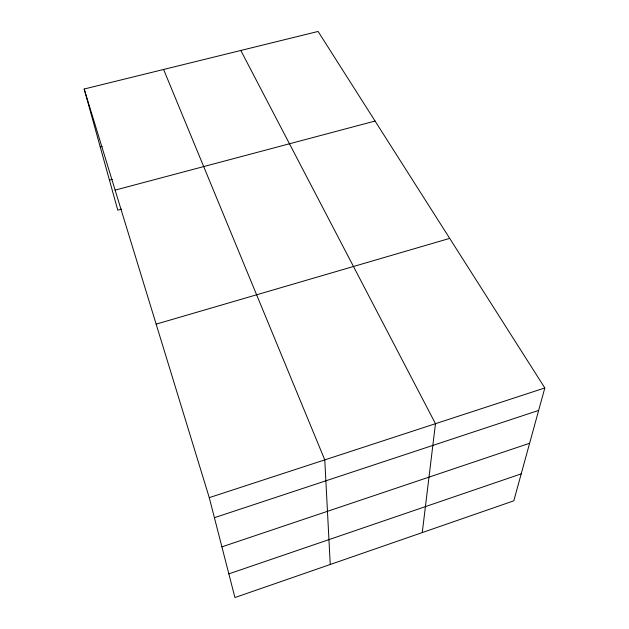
<?xml version="1.0" encoding="UTF-8"?>
<svg xmlns="http://www.w3.org/2000/svg" width="629" height="629" viewBox="0 0 629 629"><rect width="100%" height="100%" fill="white"/><g stroke="black" fill="none" stroke-linecap="round" stroke-linejoin="round"><path stroke-width="0.94" d="M422.263 532.574L435.472 423.702L240.805 50.469M544.824 387.959L513.799 500.826L234.931 597.55L209.26 497.641L84.176 89.019L318.093 31.45L544.824 387.959L209.26 497.641M228.846 573.868L521.213 473.849M221.903 546.86L529.626 443.256M214.41 517.683L538.652 410.415M156.149 324.139L449.696 238.383M121.531 209.15L117.78 210.165L84.176 89.019M115.123 190.115L375.073 121.035M109.446 180.122L112.284 179.375M100.231 146.895L102.118 146.408M163.603 69.473L324.768 459.885L330.241 564.488"/></g></svg>
